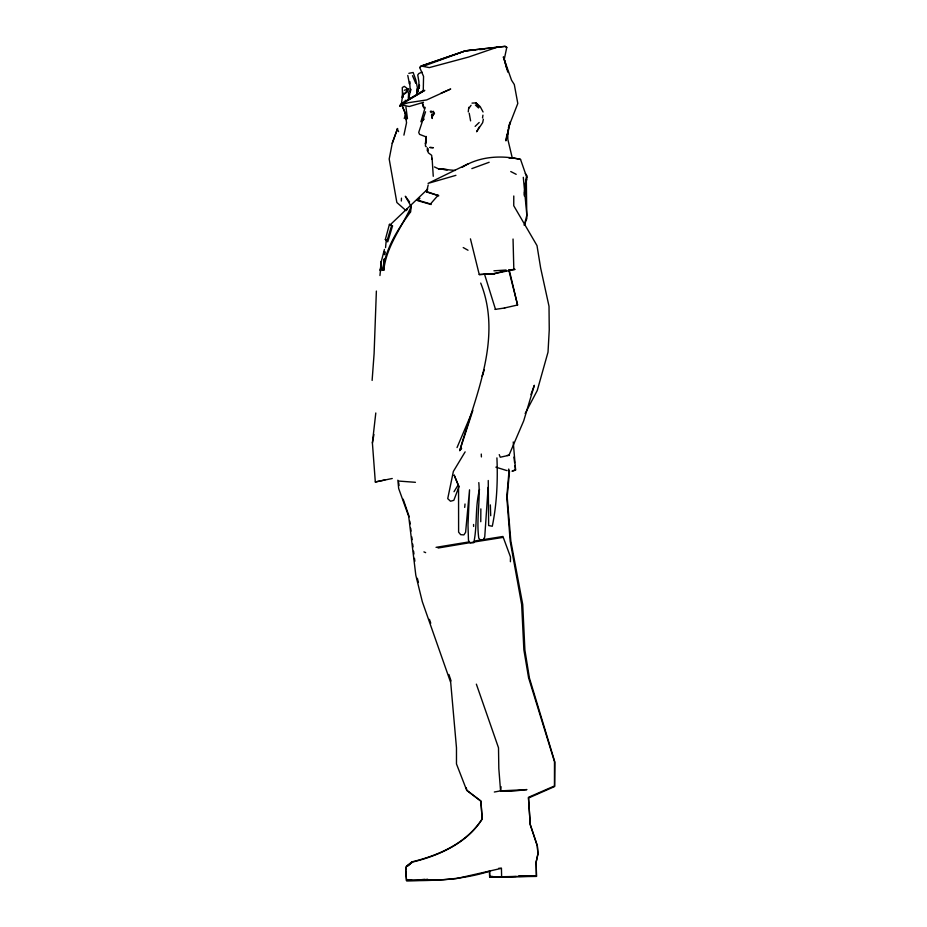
<?xml version="1.0" encoding="UTF-8"?>
<svg xmlns="http://www.w3.org/2000/svg" width="927" height="927" viewBox="0 0 927 927"><rect width="100%" height="100%" fill="white"/><g stroke="black" fill="none" stroke-linecap="round" stroke-linejoin="round"><path stroke-width="1.39" d="M480.765 521.704L480.858 508.888M513.778 195.991L513.743 205.724L537 245.597L540.638 267.961L549.016 306.292L549.247 329.85L548.019 352.144L537.254 390.487L525.145 413.546M425.551 111.785L418.726 132.422L419.56 134.357L425.748 136.767L426.165 141.171L426.188 138.772M464.705 507.405L465.018 503.998M510.406 561.727L510.476 556.918L502.932 536.478L474.566 541.02M408.598 98.204L408.656 93.65L407.115 88.424L404.311 86.362L402.272 87.544L402.515 97.694L402.781 94.902M427.509 148.424L428.286 152.758L431.669 155.319L431.994 159.421M381.067 270.626L381.368 261.24L384.415 249.409M376.374 291.066L374.102 353.593L372.121 380.418M383.766 270.29L384.218 258.9L382.886 270.22L383.766 270.29C386.235 246.466 401.82 227.277 411.31 206.373L410.557 211.935C397.729 229.27 385.62 248.366 382.886 270.22M401.333 201.032L401.461 198.158M473.57 524.473L473.627 526.455M426.107 138.575L425.412 146.026L426.327 146.848M402.805 92.074L402.515 97.694L402.805 93.963M409.618 81.703L410.36 91.761L410.731 89.235M408.355 98.772L408.656 93.65L408.923 97.613L410.684 89.351M525.227 184.346L527.046 175.875L525.331 173.546M478.807 482.608C480.383 501.067 476.258 519.688 478.772 538.205L480.383 540.035L483.21 539.757L484.74 537.011L488.123 487.312M490.337 504.914L490.719 515.713M409.664 81.588L409.502 84.056L407.776 75.446M417.127 93.013L417.509 88.239L415.794 79.826L413.141 72.503L408.819 73.337M385.562 247.579L386.281 239.745L385.342 239.479L389.433 224.357L390.371 224.647L392.527 225.968L387.753 241.831L385.342 239.479M379.954 275.528L381.368 261.24L380.186 270.522L381.391 265.087M468.262 111.889L468.772 107.277M384.879 479.966L375.319 481.982L372.399 442.921L375.794 412.99M494.334 792.017L500.568 790.87L501.078 786.71M401.426 104.021L402.724 94.137M524.184 192.978L524.566 190.128M525.145 185.84L525.725 181.553M509.827 123.407L507.625 134.612M524.265 195.852L526.64 178.865L524.288 194.496M482.527 117.961L482.932 115.157M509.931 122.155L505.91 140.858L506.942 134.23M479.514 489.526C474.96 506.872 477.463 525.609 473.79 542.689L470.383 543.06L468.483 540.476L467.996 525.099L469.537 489.827L465.609 532.318L463.906 534.902L460.673 534.67L458.61 532.144L458.552 485.736L454.195 475.203L458.552 485.736M384.786 254.763L385.273 251.959M372.399 442.921L373.929 434.508M461.634 448.448L459.769 450.592C474.948 396.988 502.828 338.668 480.719 283.083M392.237 143.337L397.532 128.529L392.237 143.337L389.189 159.004L396.849 202.492L406.072 210.661M419.363 86.014L418.9 88.332L418.911 81.703L417.753 74.948L418.888 73.488L422.028 72.132M419.375 85.944L418.9 88.332L419.502 85.527M506.942 69.258L504.218 59.502L506.779 47.37L505.169 46.35L465.447 50.823L421.206 66.026L419.734 67.567L423.558 76.385L423.268 90.568L401.368 103.789M403.917 135.133L406.547 122.735L405.4 114.96L404.23 118.494M483.373 119.247L482.654 122.677L476.594 131.761L479.259 126.964M383.79 254.207L384.381 251.495M433.187 115.736L433.477 111.286M428.204 184.936L426.536 191.97L438.795 195.759L425.945 191.321L427.104 191.472M524.381 224.902L526.86 215.18L523.292 177.3M425.91 142.098L425.377 143.963L426.153 136.431L426.165 141.171M417.521 91.669L419.467 84.925M425.192 107.37L420.916 121.738L424.195 119.131M386.814 241.553L391.576 225.69L389.433 224.357M482.144 376.281L484.381 369.583M482.422 375.273L483.349 372.538M406.976 91.286L406.629 92.306C397.799 99.247 414.265 84.913 406.397 89.676L404.265 90.267M530.916 394.612L534.346 385.296L523.697 420.87L508.969 455.284L500.256 457.231L499.236 454.601M524.23 225.273L526.814 218.563L526.304 177.266M417.544 91.958L418.39 89.838M457.034 447.567L472.863 410.348L459.769 450.592L461.217 448.17M417.324 92.179L418.32 89.919M459.108 486.362L453.824 500.325L450.51 501.24L447.729 498.645L453.373 471.403L465.134 451.866M508.378 127.659L517.799 103.465L514.3 84.519L511.542 80.209L503.338 56.86L504.218 59.502M454.021 491.704L458.239 484.775M432.225 114.16L431.472 115.272C440.14 113.349 426.663 108.795 431.333 112.712M469.05 108.088L471.067 105.319M419.943 198.274L417.892 200.22L416.941 199.942L430.51 203.952L438.17 195.18M475.134 126.385L479.189 122.48M419.734 67.567L421.379 65.991L465.447 50.823L505.053 46.362L506.779 47.37M390.371 224.647L427.787 189.027M407.625 865.899L409.722 864.068M407.532 866.038L412.318 862.168L406.362 866.629L405.702 870.372L406.536 880.65L422.017 880.233L427.567 879.236M399.792 105.249L424.786 90.348L401.136 103.824M462.295 167.254C479.352 156.304 501.125 155.029 520.534 159.386L526.93 177.799M468.367 163.685L428.077 183.384L455.922 175.342M441.078 93.14L450.696 89.015L426.675 99.942L408.355 102.712L401.148 104.971L399.769 106.408L401.321 104.948L409.305 106.501L423.512 102.318M497.961 46.953L468.483 57.08L429.317 67.601L421.206 66.026M425.111 65.597L465.447 50.823L475.424 49.988M471.855 168.61L489.155 162.271M411.831 862.249C438.935 855.656 466.617 843.489 482.144 819.167L480.951 801.31L466.907 790.383L466.188 787.66M490.116 273.905L494.195 273.662L506.478 270.545M504.381 307.996L517.579 305.006L509.213 269.861M508.367 469.977L508.853 472.724L506.791 497.011L510.186 541.287L521.658 604.52L523.871 649.827L528.564 677.695L554.497 761.658L554.45 785.969L528.413 797.336L530.256 824.404L537.336 845.691L537.961 853.709L536.154 861.913L536.455 876.085L501.623 876.977L501.437 868.344L455.98 878.692L443.28 879.746L406.524 880.256L405.713 870.024L406.374 866.293L411.855 861.878C438.981 855.354 466.675 843.141 482.202 818.831L480.846 800.893L466.721 790.349L456.478 763.941L456.478 747.788L450.707 682.573L422.306 601.669L415.817 575.261L408.714 516.455L398.668 488.494L397.857 480.209M490.418 870.998C463.199 879.735 434.833 880.847 406.536 880.65M494.195 273.662L515.076 269.386L510.383 269.757M375.319 481.982L392.248 478.494M495.505 309.386L484.392 273.766L494.972 273.639L479.259 274.566L470.441 238.853M424.775 879.306L419.456 879.908M438.1 548.019L470.302 542.608M436.049 547.347L468.888 541.936M509.074 158.158L511.785 157.717L520.534 159.386M471.704 542.376L502.874 537.428M495.03 309.398L504.856 307.973M506.965 455.493L508.969 455.284M479.699 49.629L483.975 49.27M493.94 270.811L506.038 270.047M479.259 274.566L484.694 274.241M472.017 103.117L475.922 102.885L480.198 106.605L483.071 111.982M500.568 790.87L526.93 789.595L511.542 791.264L500.568 790.87L498.819 768.541L498.506 747.799L476.362 684.149M517.579 305.006L508.726 269.873M518.853 876.386L536.466 876.363L536.142 862.191L537.938 853.976L537.301 845.969L530.221 824.752L528.541 798.008L554.659 786.525L554.879 762.191L529.421 678.031L524.902 650.094L522.724 604.427L510.847 541.067L507.185 496.814L509.468 471.646L508.714 469.027M518.842 875.98L536.455 876.085M489.526 870.777L489.653 876.525L492.457 876.467M489.537 871.183L489.665 876.93L516.154 876.478M406.524 880.256L411.82 880.221M455.389 170.441L438.714 168.957L434.45 166.93M489.665 876.93L536.466 876.363M498.772 868.251L501.437 868.344M489.653 876.525L501.623 876.977M398.83 481.078L415.412 482.307M438.923 168.992L447.463 169.664L438.714 168.957M430.024 147.567L433.396 147.717L429.885 147.37M417.521 200.603L431.125 204.519L430.51 203.952M391.576 225.69L392.527 225.968M495.864 467.162L506.895 470.592M423.929 551.901L425.655 552.643M510.754 171.541L516.188 174.322M409.792 211.53L410.557 211.935M463.222 247.555L468.008 250.244M406.652 209.096L407.312 209.699M475.389 105.041L478.552 107.972M479.282 107.057L475.922 102.885L477.324 105.342M409.572 201.935L405.308 196.234L411.264 206.663M397.359 129.05L398.564 131.622M412.503 75.678L415.748 83.268M424.462 108.436L422.503 103.581L423.477 106.443M431.669 116.964L432.26 118.482L431.924 115.62M429.433 619.363L430.754 623.176M403.164 499.166L409.224 516.791M448.9 674.485L451.101 681.067M422.469 103.673L423.651 107.741M503.998 58.308L507.776 72.132M417.359 578.309L418.413 582.48M512.295 158.111L507.834 139.34L507.787 130.22M406.455 119.768L404.659 111.796L401.97 105.319L407.463 118.668L405.945 107.103M469.213 113.233L470.603 120.881M398.668 482.608L399.05 485.47M409.769 521.09L410.14 523.952M410.684 528.251L411.043 531.125M411.762 536.849L412.133 539.723M412.677 544.022L413.036 546.884M413.581 551.183L413.94 554.045M414.485 558.344L414.856 561.206M513.94 457.104L514.612 462.689M514.96 465.481L515.47 469.676L512.017 471.206L515.597 470.14L513.245 441.959M405.284 100.232L405.551 102.978M432.109 158.25L433.257 176.292M488.251 480.499L488.645 525.551L492.283 526.246C496.837 504.276 497.903 480.557 496.918 457.88M481.264 454.045L481.403 456.93M513.048 239.027L513.825 269.433M427.579 148.262L427.474 150.916L427.579 148.262M417.509 88.239L417.057 93.163L417.509 88.239"/></g></svg>
